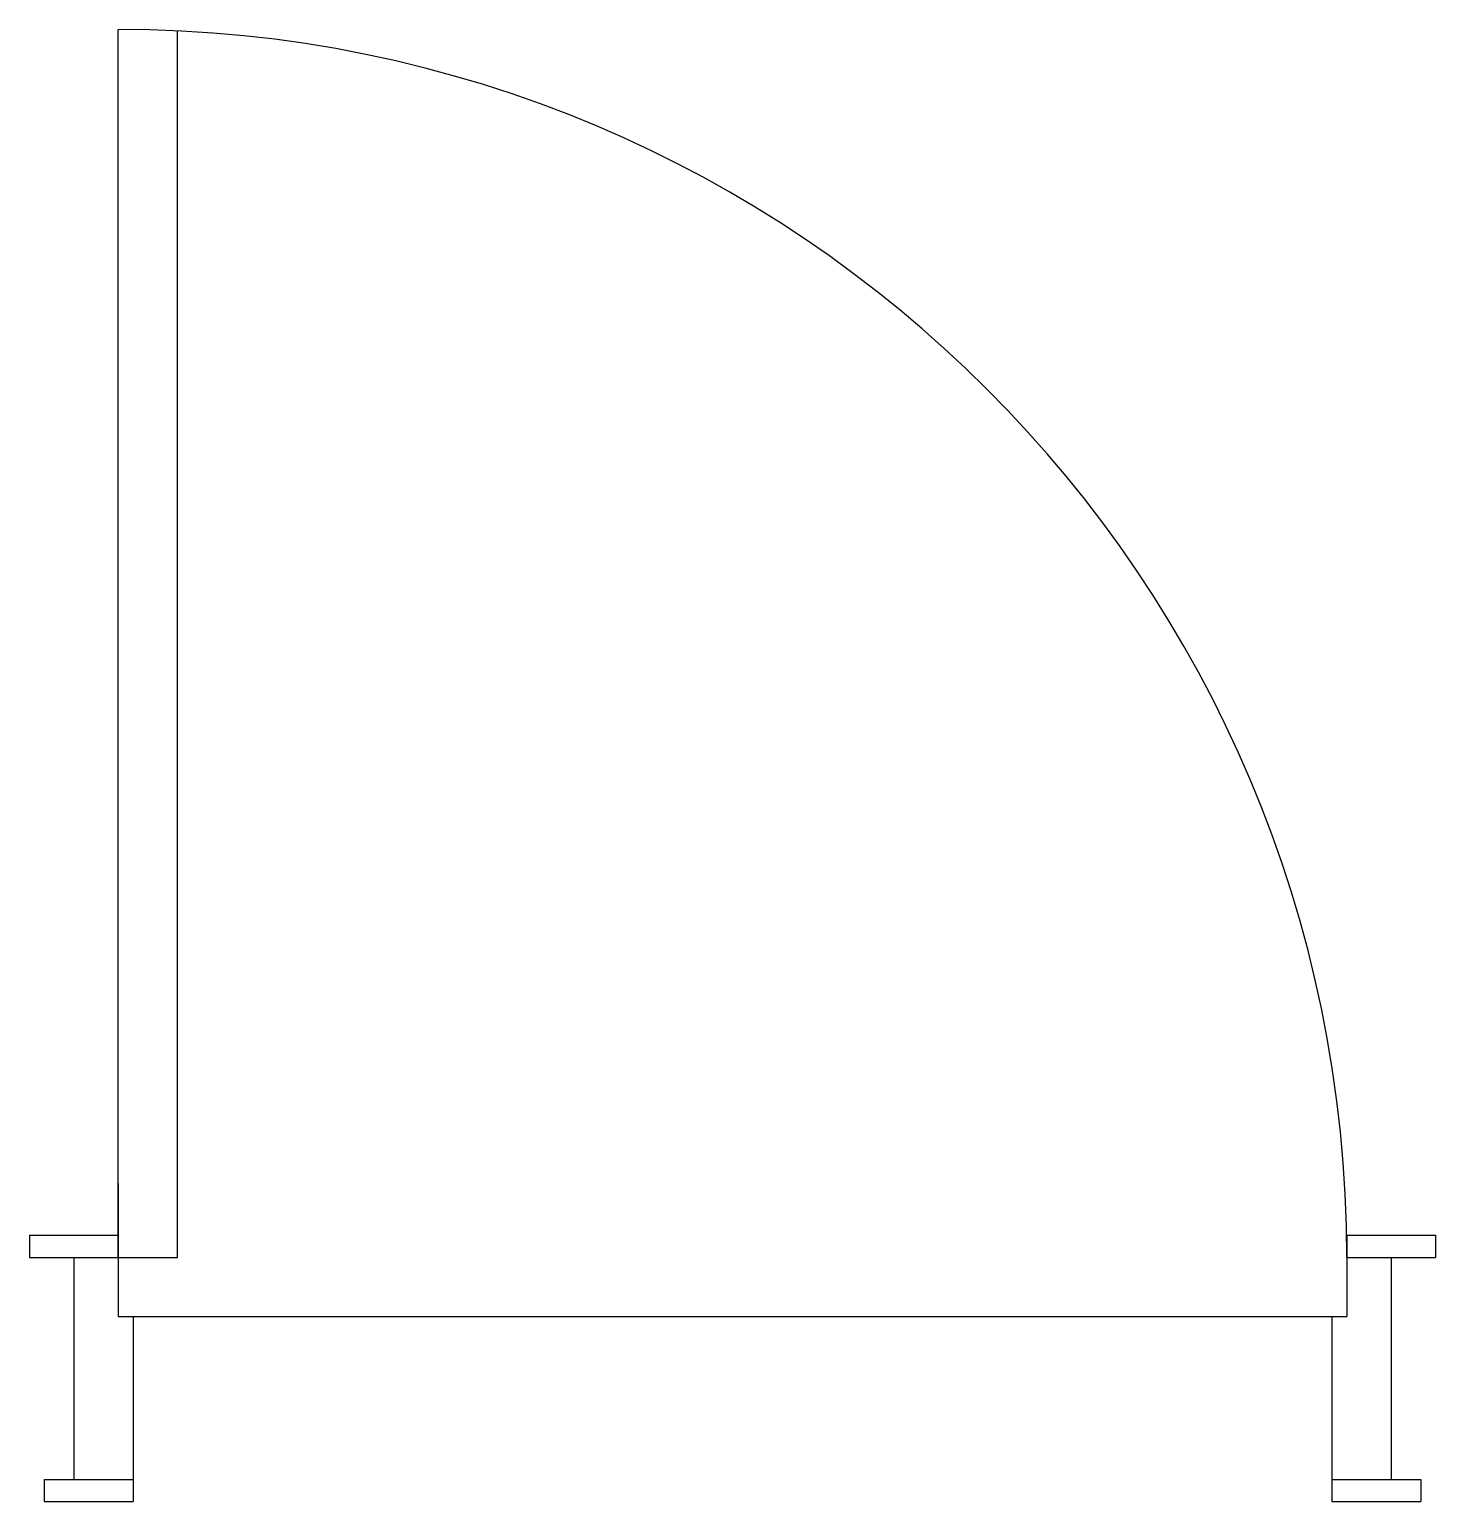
# Model space of a CAD drawing. Extents: x -25265 to -24315, y 39825 to 40820.
import ezdxf

# ---------------------------------------------------------------- set-up
doc = ezdxf.new("R2010")
doc.units = 0
doc.header["$MEASUREMENT"] = 0
doc.layers.get('0').update_dxf_attribs({"linetype": 'CONTINUOUS'})

msp = doc.modelspace()

# ---------------------------------------------------------------- linework, layer by layer
at = {"color": 1}
msp.add_line((-25204.88, 39990.39), (-25204.88, 40820.39), dxfattribs=at)
at = {"color": 2}
for p, q in [((-25164.88, 39990.39), (-25164.88, 40819.42)), ((-25204.88, 40040.39), (-25204.88, 39950.39)), ((-25264.88, 40005.39), (-25204.88, 40005.39)), ((-25264.88, 40005.39), (-25264.88, 39990.39)), ((-24375.01, 40005.39), (-24314.88, 40005.39)), ((-24374.88, 40005.39), (-24374.88, 39950.39)), ((-24314.88, 40005.39), (-24314.88, 39990.39)), ((-25264.88, 39990.39), (-25164.88, 39990.39)), ((-25234.88, 39990.39), (-25234.88, 39840.39)), ((-24374.88, 39990.39), (-24314.88, 39990.39)), ((-24344.88, 39990.39), (-24344.88, 39840.39)), ((-25204.88, 39950.39), (-24374.88, 39950.39)), ((-25194.88, 39950.39), (-25194.88, 39825.39)), ((-24384.88, 39950.39), (-24384.88, 39825.39)), ((-25254.88, 39840.39), (-25194.88, 39840.39)), ((-25254.88, 39840.39), (-25254.88, 39825.39)), ((-24384.88, 39840.39), (-24324.88, 39840.39)), ((-24324.88, 39840.39), (-24324.88, 39825.39)), ((-25254.88, 39825.39), (-25194.88, 39825.39)), ((-24384.88, 39825.39), (-24324.88, 39825.39))]:
    msp.add_line(p, q, dxfattribs=at)
msp.add_arc((-25204.88, 39990.39), 830, 0, 90, dxfattribs=at)

doc.saveas('drawing.dxf')
